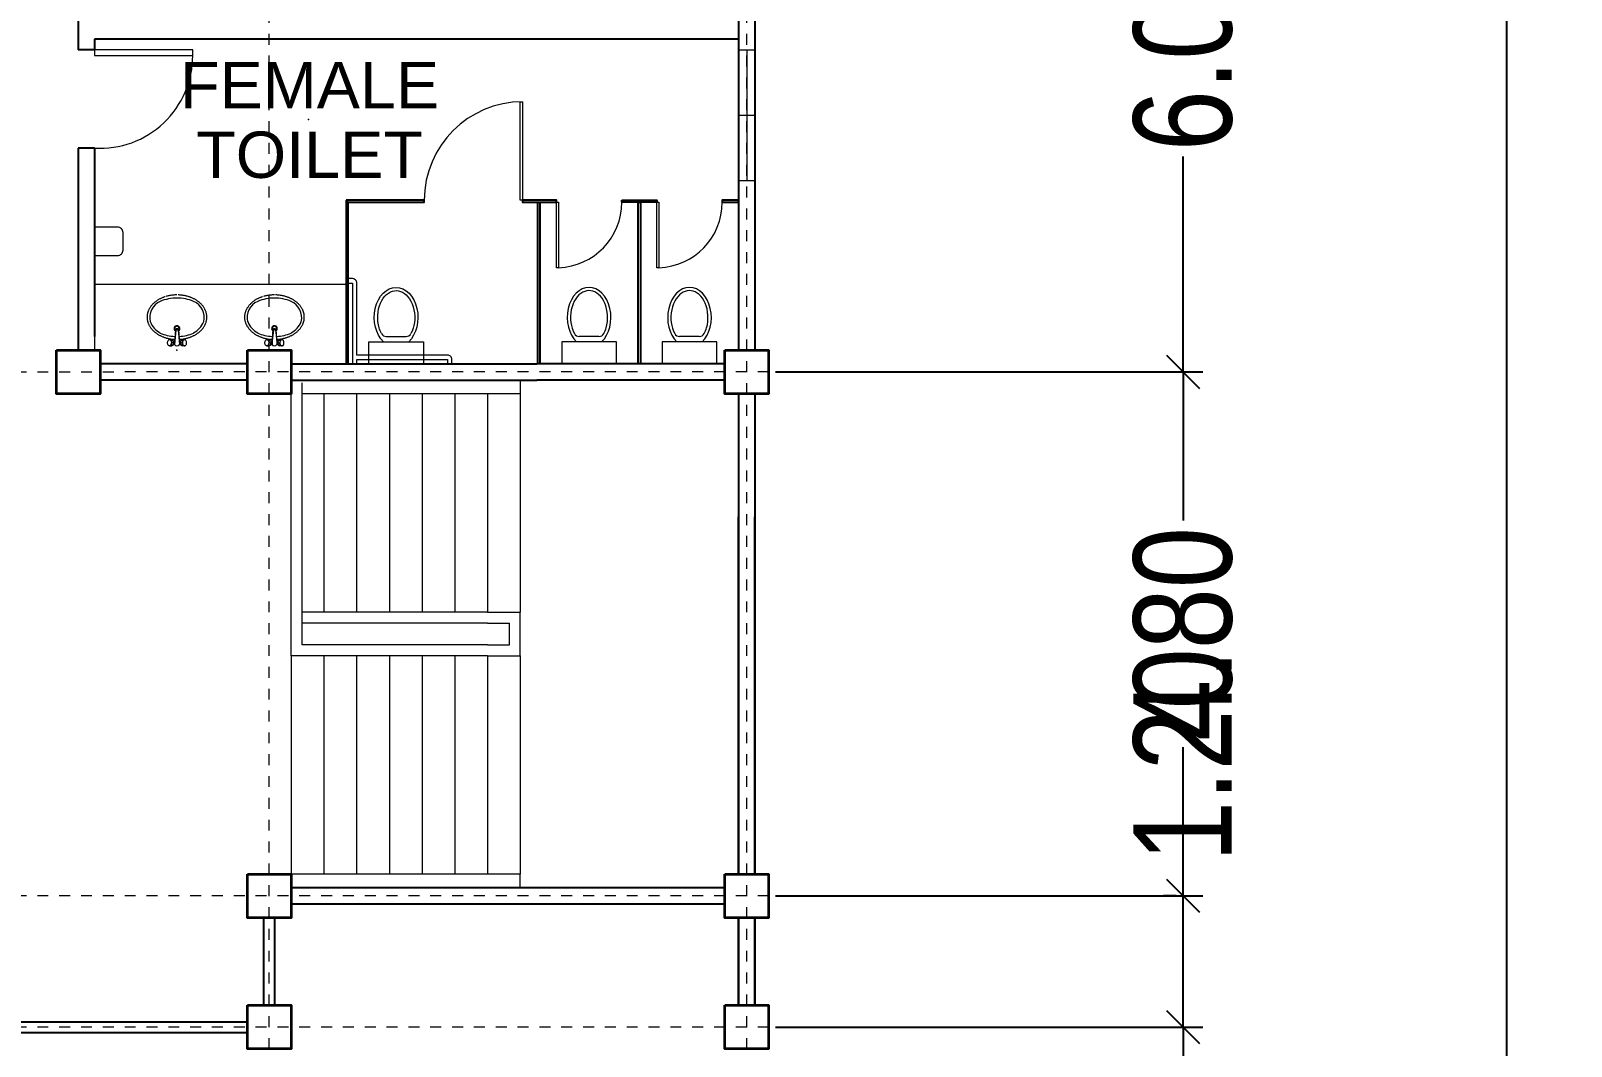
# Model space of a CAD drawing. Header units: millimetres. Extents: x 63005 to 126950, y 36019 to 74749.
# Drawn here: x 63107.49 to 63121.61, y 36131.19 to 36140.49 of the extents above; entities that cross this region are included whole.
import ezdxf

# ---------------------------------------------------------------- set-up
doc = ezdxf.new("R2010")
doc.units = ezdxf.units.MM
doc.header["$LTSCALE"] = 0.04
doc.linetypes.add('HIDDEN2', pattern=[0.1875, 0.125, -0.0625])
doc.linetypes.add('PHANTOM', pattern=[2.5, 1.25, -0.25, 0.25, -0.25, 0.25, -0.25])
for name, color, linetype, lineweight in [('door', 234, 'Continuous', 13), ('road', 1, 'Continuous', 20), ('WALL', 4, 'Continuous', 30), ('walls', 4, 'Continuous', 30)]:
    doc.layers.add(name, color=color, linetype=linetype, lineweight=lineweight)
doc.styles.get("Standard").update_dxf_attribs({"font": 'arial.ttf', "width": 0.8})
doc.styles.add('SWISSLT175', font='swissl.ttf', dxfattribs={"height": 0.175})
doc.dimstyles.new('dimension', dxfattribs={"dimtxt": 0.9, "dimasz": 0.3, "dimexe": 0.18, "dimexo": 0.0625, "dimgap": 0.09, "dimtad": 0, "dimzin": 0, "dimdsep": 46, "dimtxsty": 'Standard', "dimblk": 'OBLIQUE', "dimcen": 0.09, "dimclrd": 256, "dimclre": 256, "dimclrt": 256, "dimadec": 0, "dimazin": 0, "dimtfac": 1, "dimtofl": 0, "dimtmove": 0, "dimatfit": 3, "dimldrblk": 'OBLIQUE', "dimfxl": 1, "dimtolj": 1, "dimtzin": 0, "dimarcsym": 0})

# ---------------------------------------------------------------- blocks, each defined once
blk = doc.blocks.new('_Oblique')
at = {"color": 0, "linetype": 'ByBlock', "lineweight": -2}
blk.add_line((-0.5, -0.5), (0.5, 0.5), dxfattribs=at)
blk = doc.blocks.new('*D359')
at = {"lineweight": -2, "transparency": 16777216}
for p, q in [((63114.314, 36143.367), (63118.23, 36143.367)), ((63118.05, 36143.367), (63118.05, 36141.393)), ((63118.05, 36137.366), (63118.05, 36139.341)), ((63114.314, 36137.366), (63118.23, 36137.366))]:
    blk.add_line(p, q, dxfattribs=at)
at = {"layer": 'Defpoints', "color": 0, "linetype": 'ByBlock', "lineweight": 25, "transparency": 16777216}
for p in [(63114.252, 36143.367), (63114.252, 36137.366), (63118.05, 36137.366)]:
    blk.add_point(p, dxfattribs=at)
at = {"linetype": 'ByBlock', "lineweight": -2, "transparency": 16777216, "xscale": 0.3, "yscale": 0.3, "zscale": 0.3}
for p, rotation in [((63118.05, 36143.367), 90), ((63118.05, 36137.366), 270)]:
    blk.add_blockref('_Oblique', p, dxfattribs=dict(at, rotation=rotation))
at = {"linetype": 'ByBlock', "lineweight": 5, "transparency": 16777216, "insert": (63118.05, 36140.367), "char_height": 0.9, "attachment_point": 5, "rotation": 90}
blk.add_mtext('\\A1;6.00', dxfattribs=at)
blk = doc.blocks.new('*D360')
at = {"lineweight": -2, "transparency": 16777216}
for p, q in [((63114.314, 36137.366), (63118.23, 36137.366)), ((63118.05, 36137.366), (63118.05, 36136.005)), ((63118.05, 36132.566), (63118.05, 36133.928)), ((63117.987, 36132.566), (63117.87, 36132.566))]:
    blk.add_line(p, q, dxfattribs=at)
at = {"layer": 'Defpoints', "color": 0, "linetype": 'ByBlock', "lineweight": 25, "transparency": 16777216}
for p in [(63114.252, 36137.366), (63118.05, 36132.566), (63118.05, 36132.566)]:
    blk.add_point(p, dxfattribs=at)
at = {"linetype": 'ByBlock', "lineweight": -2, "transparency": 16777216, "xscale": 0.3, "yscale": 0.3, "zscale": 0.3}
for p, rotation in [((63118.05, 36137.366), 90), ((63118.05, 36132.566), 270)]:
    blk.add_blockref('_Oblique', p, dxfattribs=dict(at, rotation=rotation))
at = {"linetype": 'ByBlock', "lineweight": 5, "transparency": 16777216, "insert": (63118.05, 36134.966), "char_height": 0.9, "attachment_point": 5, "rotation": 90}
blk.add_mtext('\\A1;4.80', dxfattribs=at)
blk = doc.blocks.new('*D361')
at = {"lineweight": -2, "transparency": 16777216}
for p, q in [((63118.05, 36132.566), (63118.05, 36132.866)), ((63114.314, 36132.566), (63118.23, 36132.566)), ((63118.05, 36131.364), (63118.05, 36132.566)), ((63114.314, 36131.364), (63118.23, 36131.364))]:
    blk.add_line(p, q, dxfattribs=at)
at = {"layer": 'Defpoints', "color": 0, "linetype": 'ByBlock', "lineweight": 25, "transparency": 16777216}
for p in [(63114.252, 36132.566), (63118.05, 36132.566), (63114.252, 36131.364)]:
    blk.add_point(p, dxfattribs=at)
at = {"linetype": 'ByBlock', "lineweight": -2, "transparency": 16777216, "xscale": 0.3, "yscale": 0.3, "zscale": 0.3}
for p, rotation in [((63118.05, 36132.566), 90), ((63118.05, 36131.364), 270)]:
    blk.add_blockref('_Oblique', p, dxfattribs=dict(at, rotation=rotation))
at = {"linetype": 'ByBlock', "lineweight": 5, "transparency": 16777216, "insert": (63118.05, 36133.856), "char_height": 0.9, "attachment_point": 5, "rotation": 90}
blk.add_mtext('\\A1;1.20', dxfattribs=at)
blk = doc.blocks.new('*D362')
at = {"lineweight": -2, "transparency": 16777216}
for p, q in [((63114.314, 36131.364), (63118.23, 36131.364)), ((63118.05, 36131.364), (63118.05, 36129.39)), ((63118.05, 36125.364), (63118.05, 36127.338)), ((63114.314, 36125.364), (63118.23, 36125.364))]:
    blk.add_line(p, q, dxfattribs=at)
at = {"layer": 'Defpoints', "color": 0, "linetype": 'ByBlock', "lineweight": 25, "transparency": 16777216}
for p in [(63114.252, 36131.364), (63114.252, 36125.364), (63118.05, 36125.364)]:
    blk.add_point(p, dxfattribs=at)
at = {"linetype": 'ByBlock', "lineweight": -2, "transparency": 16777216, "xscale": 0.3, "yscale": 0.3, "zscale": 0.3}
for p, rotation in [((63118.05, 36131.364), 90), ((63118.05, 36125.364), 270)]:
    blk.add_blockref('_Oblique', p, dxfattribs=dict(at, rotation=rotation))
at = {"linetype": 'ByBlock', "lineweight": 5, "transparency": 16777216, "insert": (63118.05, 36128.364), "char_height": 0.9, "attachment_point": 5, "rotation": 90}
blk.add_mtext('\\A1;6.00', dxfattribs=at)
blk = doc.blocks.new('*D363')
at = {"lineweight": -2, "transparency": 16777216}
for p, q in [((63114.314, 36166.142), (63121.194, 36166.142)), ((63121.014, 36166.142), (63121.014, 36147.071)), ((63121.014, 36125.364), (63121.014, 36144.435)), ((63114.314, 36125.364), (63121.194, 36125.364))]:
    blk.add_line(p, q, dxfattribs=at)
at = {"layer": 'Defpoints', "color": 0, "linetype": 'ByBlock', "lineweight": 25, "transparency": 16777216}
for p in [(63114.252, 36166.142), (63114.252, 36125.364), (63121.014, 36125.364)]:
    blk.add_point(p, dxfattribs=at)
at = {"linetype": 'ByBlock', "lineweight": -2, "transparency": 16777216, "xscale": 0.3, "yscale": 0.3, "zscale": 0.3}
for p, rotation in [((63121.014, 36166.142), 90), ((63121.014, 36125.364), 270)]:
    blk.add_blockref('_Oblique', p, dxfattribs=dict(at, rotation=rotation))
at = {"linetype": 'ByBlock', "lineweight": 5, "transparency": 16777216, "insert": (63121.014, 36145.753), "char_height": 0.9, "attachment_point": 5, "rotation": 90}
blk.add_mtext('\\A1;40.80', dxfattribs=at)

msp = doc.modelspace()

# ---------------------------------------------------------------- linework, layer by layer
at = {"color": 0, "linetype": 'PHANTOM', "lineweight": 5, "transparency": 33554495}
for p, q in [((63109.677, 36125.164), (63109.677, 36174.339)), ((63114.052, 36125.164), (63114.052, 36174.339)), ((63114.252, 36137.366), (63046.877, 36137.363)), ((63114.252, 36132.566), (63046.878, 36132.564)), ((63114.252, 36131.364), (63050.877, 36131.362))]:
    msp.add_line(p, q, dxfattribs=at)
at = {"color": 4, "linetype": 'ByBlock', "lineweight": 25}
for p, q in [((63114.127, 36143.167), (63114.127, 36137.566)), ((63107.927, 36140.666), (63107.927, 36140.316)), ((63113.977, 36140.64), (63113.977, 36137.566)), ((63108.077, 36140.416), (63108.077, 36140.316)), ((63113.977, 36140.416), (63108.077, 36140.416)), ((63108.077, 36139.416), (63107.927, 36139.416)), ((63109.477, 36137.441), (63108.127, 36137.441)), ((63109.877, 36137.441), (63110.127, 36137.441)), ((63110.127, 36137.441), (63112.127, 36137.441)), ((63113.852, 36137.441), (63112.127, 36137.441)), ((63109.477, 36137.291), (63108.127, 36137.291)), ((63109.877, 36137.291), (63110.127, 36137.291)), ((63110.127, 36137.291), (63112.127, 36137.291)), ((63113.852, 36137.291), (63112.127, 36137.291)), ((63113.977, 36137.166), (63113.977, 36132.766)), ((63114.127, 36137.166), (63114.127, 36132.766)), ((63113.977, 36132.766), (63113.977, 36136.039)), ((63114.127, 36132.766), (63114.127, 36136.039)), ((63113.852, 36132.641), (63109.877, 36132.641)), ((63113.852, 36132.491), (63109.877, 36132.491)), ((63109.627, 36131.564), (63109.627, 36132.366)), ((63109.727, 36131.564), (63109.727, 36132.366)), ((63113.977, 36132.366), (63113.977, 36131.564)), ((63113.977, 36131.564), (63113.977, 36132.366)), ((63114.127, 36132.366), (63114.127, 36131.564)), ((63114.127, 36131.564), (63114.127, 36132.366)), ((63106.452, 36131.414), (63109.477, 36131.414)), ((63106.452, 36131.314), (63109.477, 36131.314))]:
    msp.add_line(p, q, dxfattribs=at)
at = {"color": 0, "linetype": 'ByBlock', "lineweight": 9}
for p, q in [((63113.977, 36140.416), (63113.977, 36140.316)), ((63113.977, 36140.316), (63114.127, 36140.316)), ((63114.052, 36140.316), (63114.052, 36139.116)), ((63114.127, 36140.316), (63114.127, 36139.116)), ((63114.127, 36139.716), (63113.977, 36139.716)), ((63114.127, 36139.116), (63113.977, 36139.116)), ((63108.077, 36137.566), (63107.927, 36137.566)), ((63109.877, 36137.166), (63109.877, 36137.291)), ((63109.977, 36137.166), (63109.977, 36137.266)), ((63111.977, 36137.291), (63111.977, 36137.166)), ((63109.877, 36134.766), (63109.877, 36137.166)), ((63109.977, 36134.866), (63109.977, 36137.166)), ((63111.977, 36137.166), (63109.977, 36137.166)), ((63110.177, 36137.166), (63110.177, 36135.166)), ((63110.477, 36137.166), (63110.477, 36135.166)), ((63110.777, 36137.166), (63110.777, 36135.166)), ((63111.077, 36137.166), (63111.077, 36135.166)), ((63111.377, 36137.166), (63111.377, 36135.166)), ((63111.677, 36137.166), (63111.677, 36135.166)), ((63111.977, 36137.166), (63111.977, 36135.166)), ((63111.677, 36135.166), (63109.977, 36135.166)), ((63111.677, 36135.166), (63111.977, 36135.166)), ((63111.977, 36135.066), (63111.977, 36135.166)), ((63111.677, 36135.066), (63109.977, 36135.066)), ((63111.677, 36135.066), (63111.877, 36135.066)), ((63111.877, 36134.866), (63111.877, 36135.066)), ((63111.977, 36134.866), (63111.977, 36135.066)), ((63111.677, 36134.866), (63109.977, 36134.866)), ((63111.677, 36134.866), (63111.877, 36134.866)), ((63111.977, 36134.766), (63111.977, 36134.866)), ((63111.677, 36134.766), (63109.877, 36134.766)), ((63109.877, 36134.766), (63109.877, 36132.766)), ((63110.177, 36134.766), (63110.177, 36132.766)), ((63110.477, 36134.766), (63110.477, 36132.766)), ((63110.777, 36134.766), (63110.777, 36132.766)), ((63111.077, 36134.766), (63111.077, 36132.766)), ((63111.377, 36134.766), (63111.377, 36132.766)), ((63111.677, 36134.766), (63111.677, 36132.766)), ((63111.677, 36134.766), (63111.977, 36134.766)), ((63111.977, 36134.766), (63111.977, 36132.766)), ((63111.977, 36132.766), (63109.877, 36132.766)), ((63109.877, 36132.641), (63109.877, 36132.766)), ((63111.977, 36132.641), (63111.977, 36132.766)), ((63109.877, 36131.564), (63109.877, 36131.439))]:
    msp.add_line(p, q, dxfattribs=at)
at = {"color": 4, "linetype": 'ByBlock', "lineweight": 25, "ltscale": 0.3}
msp.add_line((63108.077, 36140.316), (63107.927, 36140.316), dxfattribs=at)
at = {"lineweight": 9}
for p, q in [((63108.762, 36137.663), (63108.784, 36137.663)), ((63108.778, 36137.654), (63108.766, 36137.663)), ((63108.778, 36137.654), (63108.782, 36137.634)), ((63108.778, 36137.654), (63108.796, 36137.654)), ((63108.796, 36137.654), (63108.784, 36137.663)), ((63108.796, 36137.654), (63108.8, 36137.634)), ((63108.799, 36137.648), (63108.803, 36137.648)), ((63108.81, 36137.652), (63108.809, 36137.617)), ((63108.821, 36137.748), (63108.81, 36137.652)), ((63108.817, 36137.757), (63108.811, 36137.658)), ((63108.821, 36137.749), (63108.817, 36137.758)), ((63108.841, 36137.749), (63108.845, 36137.758)), ((63108.841, 36137.748), (63108.852, 36137.652)), ((63108.845, 36137.757), (63108.852, 36137.658)), ((63108.852, 36137.652), (63108.853, 36137.617)), ((63108.863, 36137.648), (63108.859, 36137.648)), ((63108.866, 36137.654), (63108.862, 36137.634)), ((63108.866, 36137.654), (63108.879, 36137.663)), ((63108.884, 36137.654), (63108.866, 36137.654)), ((63108.9, 36137.663), (63108.879, 36137.663)), ((63108.884, 36137.654), (63108.88, 36137.634)), ((63108.884, 36137.654), (63108.897, 36137.663)), ((63109.655, 36137.663), (63109.677, 36137.663)), ((63109.671, 36137.654), (63109.658, 36137.663)), ((63109.671, 36137.654), (63109.675, 36137.634)), ((63109.671, 36137.654), (63109.689, 36137.654)), ((63109.689, 36137.654), (63109.677, 36137.663)), ((63109.689, 36137.654), (63109.693, 36137.634)), ((63109.692, 36137.648), (63109.696, 36137.648)), ((63109.703, 36137.652), (63109.702, 36137.617)), ((63109.714, 36137.748), (63109.703, 36137.652)), ((63109.71, 36137.757), (63109.704, 36137.658)), ((63109.714, 36137.749), (63109.71, 36137.758)), ((63109.734, 36137.749), (63109.738, 36137.758)), ((63109.734, 36137.748), (63109.745, 36137.652)), ((63109.738, 36137.757), (63109.744, 36137.658)), ((63109.745, 36137.652), (63109.746, 36137.617)), ((63109.756, 36137.648), (63109.752, 36137.648)), ((63109.759, 36137.654), (63109.755, 36137.634)), ((63109.759, 36137.654), (63109.771, 36137.663)), ((63109.777, 36137.654), (63109.759, 36137.654)), ((63109.793, 36137.663), (63109.771, 36137.663)), ((63109.777, 36137.654), (63109.773, 36137.634)), ((63109.777, 36137.654), (63109.79, 36137.663)), ((63110.749, 36137.691), (63110.93, 36137.691)), ((63112.697, 36137.691), (63112.516, 36137.691)), ((63113.617, 36137.691), (63113.436, 36137.691)), ((63108.762, 36137.605), (63108.784, 36137.605)), ((63108.778, 36137.613), (63108.766, 36137.605)), ((63108.778, 36137.613), (63108.782, 36137.634)), ((63108.778, 36137.613), (63108.796, 36137.613)), ((63108.8, 36137.634), (63108.782, 36137.634)), ((63108.796, 36137.613), (63108.784, 36137.605)), ((63108.796, 36137.613), (63108.8, 36137.634)), ((63108.799, 36137.62), (63108.803, 36137.62)), ((63108.863, 36137.62), (63108.859, 36137.62)), ((63108.862, 36137.634), (63108.88, 36137.634)), ((63108.866, 36137.613), (63108.862, 36137.634)), ((63108.866, 36137.613), (63108.879, 36137.605)), ((63108.884, 36137.613), (63108.866, 36137.613)), ((63108.9, 36137.605), (63108.879, 36137.605)), ((63108.884, 36137.613), (63108.88, 36137.634)), ((63108.884, 36137.613), (63108.897, 36137.605)), ((63109.655, 36137.605), (63109.677, 36137.605)), ((63109.671, 36137.613), (63109.658, 36137.605)), ((63109.671, 36137.613), (63109.675, 36137.634)), ((63109.671, 36137.613), (63109.689, 36137.613)), ((63109.693, 36137.634), (63109.675, 36137.634)), ((63109.689, 36137.613), (63109.677, 36137.605)), ((63109.689, 36137.613), (63109.693, 36137.634)), ((63109.692, 36137.62), (63109.696, 36137.62)), ((63109.756, 36137.62), (63109.752, 36137.62)), ((63109.755, 36137.634), (63109.773, 36137.634)), ((63109.759, 36137.613), (63109.755, 36137.634)), ((63109.777, 36137.613), (63109.759, 36137.613)), ((63109.759, 36137.613), (63109.771, 36137.605)), ((63109.793, 36137.605), (63109.771, 36137.605)), ((63109.777, 36137.613), (63109.773, 36137.634)), ((63109.777, 36137.613), (63109.79, 36137.605)), ((63110.589, 36137.441), (63110.589, 36137.641)), ((63110.589, 36137.641), (63111.089, 36137.641)), ((63111.089, 36137.641), (63111.089, 36137.441)), ((63112.357, 36137.641), (63112.357, 36137.441)), ((63112.857, 36137.641), (63112.357, 36137.641)), ((63112.857, 36137.441), (63112.857, 36137.641)), ((63113.277, 36137.641), (63113.277, 36137.441)), ((63113.777, 36137.641), (63113.277, 36137.641)), ((63113.777, 36137.441), (63113.777, 36137.641)), ((63111.089, 36137.441), (63110.589, 36137.441)), ((63112.357, 36137.441), (63112.857, 36137.441)), ((63113.277, 36137.441), (63113.777, 36137.441))]:
    msp.add_line(p, q, dxfattribs=at)
at = {"color": 1, "lineweight": 13, "ltscale": 0.03}
msp.add_lwpolyline([(63108.077, 36140.316), (63108.077, 36140.266), (63108.977, 36140.266), (63108.977, 36140.316)], close=True, dxfattribs=at)
at = {"lineweight": 9}
msp.add_lwpolyline([(63113.977, 36140.316), (63114.127, 36140.316), (63114.127, 36139.116), (63113.977, 36139.116)], close=True, dxfattribs=at)
for points in [[(63108.762, 36137.663, -0.145837), (63108.769, 36137.661, -0.107165), (63108.775, 36137.654, -0.077149), (63108.779, 36137.645, -0.064217), (63108.781, 36137.634, -0.064217), (63108.779, 36137.622, -0.077149), (63108.775, 36137.613, -0.107165), (63108.769, 36137.607, -0.145837), (63108.762, 36137.605, -0.145837), (63108.756, 36137.607, -0.107165), (63108.749, 36137.613, -0.077149), (63108.746, 36137.622, -0.064217), (63108.744, 36137.634, -0.064217), (63108.746, 36137.645, -0.077149), (63108.749, 36137.654, -0.107165), (63108.756, 36137.661, -0.145837)], [(63108.9, 36137.663, 0.145837), (63108.893, 36137.661, 0.107165), (63108.887, 36137.654, 0.077149), (63108.883, 36137.645, 0.064217), (63108.882, 36137.634, 0.064217), (63108.883, 36137.622, 0.077149), (63108.887, 36137.613, 0.107165), (63108.893, 36137.607, 0.145837), (63108.9, 36137.605, 0.145837), (63108.906, 36137.607, 0.107165), (63108.913, 36137.613, 0.077149), (63108.917, 36137.622, 0.064217), (63108.918, 36137.634, 0.064217), (63108.917, 36137.645, 0.077149), (63108.913, 36137.654, 0.107165), (63108.906, 36137.661, 0.145837)], [(63109.655, 36137.663, -0.145837), (63109.662, 36137.661, -0.107165), (63109.668, 36137.654, -0.077149), (63109.672, 36137.645, -0.064217), (63109.674, 36137.634, -0.064217), (63109.672, 36137.622, -0.077149), (63109.668, 36137.613, -0.107165), (63109.662, 36137.607, -0.145837), (63109.655, 36137.605, -0.145837), (63109.649, 36137.607, -0.107165), (63109.642, 36137.613, -0.077149), (63109.638, 36137.622, -0.064217), (63109.637, 36137.634, -0.064217), (63109.638, 36137.645, -0.077149), (63109.642, 36137.654, -0.107165), (63109.649, 36137.661, -0.145837)], [(63109.793, 36137.663, 0.145837), (63109.786, 36137.661, 0.107165), (63109.78, 36137.654, 0.077149), (63109.776, 36137.645, 0.064217), (63109.774, 36137.634, 0.064217), (63109.776, 36137.622, 0.077149), (63109.78, 36137.613, 0.107165), (63109.786, 36137.607, 0.145837), (63109.793, 36137.605, 0.145837), (63109.799, 36137.607, 0.107165), (63109.806, 36137.613, 0.077149), (63109.81, 36137.622, 0.064217), (63109.811, 36137.634, 0.064217), (63109.81, 36137.645, 0.077149), (63109.806, 36137.654, 0.107165), (63109.799, 36137.661, 0.145837)]]:
    msp.add_lwpolyline(points, format="xyb", close=True, dxfattribs=at)
for points in [[(63108.797, 36137.649, -0.035268), (63108.798, 36137.649, -0.107165), (63108.802, 36137.645, -0.077149), (63108.804, 36137.64, -0.064217), (63108.805, 36137.634, -0.064217)], [(63108.798, 36137.648, -0.046803), (63108.799, 36137.646, -0.077149), (63108.801, 36137.64, -0.064217), (63108.802, 36137.634, -0.064217), (63108.801, 36137.627, -0.077149), (63108.799, 36137.622, -0.046803), (63108.798, 36137.62, -0.145837)], [(63108.8, 36137.647, -0.047218), (63108.801, 36137.647, -0.107177), (63108.804, 36137.644, -0.077931), (63108.806, 36137.639, -0.065152), (63108.807, 36137.634, -0.065152), (63108.806, 36137.628, -0.077931), (63108.804, 36137.624, -0.107177), (63108.801, 36137.621, -0.047218), (63108.8, 36137.62, -0.144081)], [(63108.862, 36137.647, 0.047218), (63108.861, 36137.647, 0.107177), (63108.858, 36137.644, 0.077931), (63108.856, 36137.639, 0.065152), (63108.856, 36137.634, 0.065152), (63108.856, 36137.628, 0.077931), (63108.858, 36137.624, 0.107177), (63108.861, 36137.621, 0.047218), (63108.862, 36137.62, 0.144081)], [(63108.865, 36137.649, 0.035268), (63108.864, 36137.649, 0.107165), (63108.861, 36137.645, 0.077149), (63108.858, 36137.64, 0.064217), (63108.858, 36137.634, 0.064217)], [(63108.865, 36137.648, 0.046803), (63108.863, 36137.646, 0.077149), (63108.861, 36137.64, 0.064217), (63108.86, 36137.634, 0.064217), (63108.861, 36137.627, 0.077149), (63108.863, 36137.622, 0.046803), (63108.865, 36137.62, 0.145837)], [(63109.69, 36137.649, -0.035268), (63109.691, 36137.649, -0.107165), (63109.695, 36137.645, -0.077149), (63109.697, 36137.64, -0.064217), (63109.697, 36137.634, -0.064217)], [(63109.69, 36137.648, -0.046803), (63109.692, 36137.646, -0.077149), (63109.694, 36137.64, -0.064217), (63109.695, 36137.634, -0.064217), (63109.694, 36137.627, -0.077149), (63109.692, 36137.622, -0.046803), (63109.69, 36137.62, -0.145837)], [(63109.693, 36137.647, -0.047218), (63109.694, 36137.647, -0.107177), (63109.697, 36137.644, -0.077931), (63109.699, 36137.639, -0.065152), (63109.699, 36137.634, -0.065152), (63109.699, 36137.628, -0.077931), (63109.697, 36137.624, -0.107177), (63109.694, 36137.621, -0.047218), (63109.693, 36137.62, -0.144081)], [(63109.755, 36137.647, 0.047218), (63109.754, 36137.647, 0.107177), (63109.751, 36137.644, 0.077931), (63109.749, 36137.639, 0.065152), (63109.748, 36137.634, 0.065152), (63109.749, 36137.628, 0.077931), (63109.751, 36137.624, 0.107177), (63109.754, 36137.621, 0.047218), (63109.755, 36137.62, 0.144081)], [(63109.758, 36137.649, 0.035268), (63109.757, 36137.649, 0.107165), (63109.753, 36137.645, 0.077149), (63109.751, 36137.64, 0.064217), (63109.75, 36137.634, 0.064217)], [(63109.757, 36137.648, 0.046803), (63109.756, 36137.646, 0.077149), (63109.754, 36137.64, 0.064217), (63109.753, 36137.634, 0.064217), (63109.754, 36137.627, 0.077149), (63109.756, 36137.622, 0.046803), (63109.757, 36137.62, 0.145837)], [(63108.805, 36137.634, -0.064217), (63108.804, 36137.627, -0.077149), (63108.802, 36137.622, -0.107165), (63108.798, 36137.619, -0.035268), (63108.797, 36137.618, -0.145837)], [(63108.858, 36137.634, 0.064217), (63108.858, 36137.627, 0.077149), (63108.861, 36137.622, 0.107165), (63108.864, 36137.619, 0.035268), (63108.865, 36137.618, 0.145837)], [(63109.697, 36137.634, -0.064217), (63109.697, 36137.627, -0.077149), (63109.695, 36137.622, -0.107165), (63109.691, 36137.619, -0.035268), (63109.69, 36137.618, -0.145837)], [(63109.75, 36137.634, 0.064217), (63109.751, 36137.627, 0.077149), (63109.753, 36137.622, 0.107165), (63109.757, 36137.619, 0.035268), (63109.758, 36137.618, 0.145837)]]:
    msp.add_lwpolyline(points, format="xyb", dxfattribs=at)
at = {"color": 4, "linetype": 'ByBlock', "lineweight": 35}
for points in [[(63107.727, 36137.566), (63108.127, 36137.566), (63108.127, 36137.166), (63107.727, 36137.166)], [(63109.477, 36137.566), (63109.877, 36137.566), (63109.877, 36137.166), (63109.477, 36137.166)], [(63113.852, 36137.566), (63114.252, 36137.566), (63114.252, 36137.166), (63113.852, 36137.166)], [(63109.477, 36132.766), (63109.877, 36132.766), (63109.877, 36132.366), (63109.477, 36132.366)], [(63113.852, 36132.766), (63114.252, 36132.766), (63114.252, 36132.366), (63113.852, 36132.366)], [(63109.477, 36131.564), (63109.877, 36131.564), (63109.877, 36131.164), (63109.477, 36131.164)], [(63113.852, 36131.564), (63114.252, 36131.564), (63114.252, 36131.164), (63113.852, 36131.164)]]:
    msp.add_lwpolyline(points, close=True, dxfattribs=at)
at = {"color": 1, "lineweight": 13, "ltscale": 0.03}
msp.add_arc((63108.125, 36140.266), 0.851, 266.7268, 0, dxfattribs=at)
at = {"linetype": 'HIDDEN2', "lineweight": 9}
for centre, radius, start, end in [((63108.831, 36137.705), 0.367, 90, 107.1394), ((63108.831, 36137.705), 0.367, 72.8606, 90), ((63109.724, 36137.705), 0.367, 90, 107.1394), ((63109.724, 36137.705), 0.367, 72.8606, 90), ((63108.711, 36137.868), 0.154, 150.9108, 180), ((63108.769, 36137.836), 0.22, 126.6686, 150.9108), ((63108.807, 36137.785), 0.283, 107.1394, 126.6686), ((63108.856, 36137.785), 0.283, 53.3314, 72.8606), ((63108.894, 36137.836), 0.22, 29.0892, 53.3314), ((63108.951, 36137.868), 0.154, 0, 29.0892), ((63109.604, 36137.868), 0.154, 150.9108, 180), ((63109.662, 36137.836), 0.22, 126.6686, 150.9108), ((63109.699, 36137.785), 0.283, 107.1394, 126.6686), ((63109.749, 36137.785), 0.283, 53.3314, 72.8606), ((63109.786, 36137.836), 0.22, 29.0892, 53.3314), ((63109.844, 36137.868), 0.154, 0, 29.0892), ((63108.711, 36137.868), 0.154, 180, 209.0892), ((63108.769, 36137.9), 0.22, 209.0892, 233.3314), ((63108.894, 36137.9), 0.22, 306.6686, 330.9108), ((63108.951, 36137.868), 0.154, 330.9108, 0), ((63109.604, 36137.868), 0.154, 180, 209.0892), ((63109.662, 36137.9), 0.22, 209.0892, 233.3314), ((63109.786, 36137.9), 0.22, 306.6686, 330.9108), ((63109.844, 36137.868), 0.154, 330.9108, 0), ((63108.807, 36137.951), 0.283, 233.3314, 252.8606), ((63108.831, 36138.031), 0.367, 252.8606, 266.881), ((63108.831, 36138.031), 0.367, 273.119, 287.1394), ((63108.856, 36137.951), 0.283, 287.1394, 306.6686), ((63109.699, 36137.951), 0.283, 233.3314, 252.8606), ((63109.724, 36138.031), 0.367, 252.8606, 266.881), ((63109.724, 36138.031), 0.367, 273.119, 287.1394), ((63109.749, 36137.951), 0.283, 287.1394, 306.6686)]:
    msp.add_arc(centre, radius, start, end, dxfattribs=at)
at = {"lineweight": 9}
for centre, radius, start, end in [((63108.741, 36137.865), 0.16, 113.1394, 193.9104), ((63108.825, 36137.678), 0.365, 89.0357, 113.7157), ((63108.837, 36137.678), 0.365, 66.2843, 90.9643), ((63108.921, 36137.865), 0.16, 346.0896, 66.8606), ((63109.634, 36137.865), 0.16, 113.1394, 193.9104), ((63109.718, 36137.678), 0.365, 89.0357, 113.7157), ((63109.73, 36137.678), 0.365, 66.2843, 90.9643), ((63109.814, 36137.865), 0.16, 346.0896, 66.8606), ((63108.776, 36137.904), 0.205, 202.091, 241.6032), ((63108.831, 36137.763), 0.0263, 308.1641, 232.113), ((63108.886, 36137.904), 0.205, 298.3968, 337.909), ((63109.669, 36137.904), 0.205, 202.091, 241.6032), ((63109.724, 36137.763), 0.0263, 307.887, 231.8359), ((63109.779, 36137.904), 0.205, 298.3968, 337.909), ((63108.825, 36138.057), 0.365, 246.2843, 267.5567), ((63108.803, 36137.655), 0.00756, 270, 353.4825), ((63108.831, 36137.763), 0.0213, 316.9323, 223.3019), ((63108.831, 36137.734), 0.028, 60.6121, 119.3879), ((63108.818, 36137.757), 0.001, 119.3879, 176.4841), ((63108.823, 36137.748), 0.002, 129.7187, 173.4825), ((63108.831, 36137.738), 0.0147, 50.2813, 129.7187), ((63108.839, 36137.748), 0.002, 6.5175, 50.2813), ((63108.844, 36137.757), 0.001, 3.5159, 60.6121), ((63108.859, 36137.655), 0.00756, 186.5175, 270), ((63108.837, 36138.057), 0.365, 272.4433, 293.7157), ((63109.718, 36138.057), 0.365, 246.2843, 267.5567), ((63109.696, 36137.655), 0.00756, 270, 353.4825), ((63109.724, 36137.763), 0.0213, 316.6981, 223.0677), ((63109.724, 36137.734), 0.028, 60.6121, 119.3879), ((63109.711, 36137.757), 0.001, 119.3879, 176.4841), ((63109.716, 36137.748), 0.002, 129.7187, 173.4825), ((63109.724, 36137.738), 0.0147, 50.2813, 129.7187), ((63109.732, 36137.748), 0.002, 6.5175, 50.2813), ((63109.737, 36137.757), 0.001, 3.5159, 60.6121), ((63109.752, 36137.655), 0.00756, 186.5175, 270), ((63109.73, 36138.057), 0.365, 272.4433, 293.7157), ((63110.749, 36137.741), 0.05, 208.1501, 270), ((63110.93, 36137.741), 0.05, 270, 331.9916), ((63112.516, 36137.741), 0.05, 208.0084, 270), ((63112.697, 36137.741), 0.05, 270, 331.8499), ((63113.436, 36137.741), 0.05, 208.0084, 270), ((63113.617, 36137.741), 0.05, 270, 331.8499), ((63108.803, 36137.612), 0.00756, 37.3184, 90), ((63108.831, 36137.634), 0.028, 217.3184, 322.6816), ((63108.859, 36137.612), 0.00756, 90, 142.6816), ((63109.696, 36137.612), 0.00756, 37.3184, 90), ((63109.724, 36137.634), 0.028, 217.3184, 322.6816), ((63109.752, 36137.612), 0.00756, 90, 142.6816)]:
    msp.add_arc(centre, radius, start, end, dxfattribs=at)
at = {"lineweight": 9, "extrusion": (0, 0, -1)}
msp.add_ellipse((63110.839, 36137.866), major_axis=(0, -0.275), ratio=0.727273, start_param=0.612555, end_param=5.670631, dxfattribs=at)
at = {"lineweight": 9}
for centre in [(63112.607, 36137.866), (63113.527, 36137.866)]:
    msp.add_ellipse(centre, major_axis=(0, -0.275), ratio=0.727273, start_param=0.612555, end_param=5.670631, dxfattribs=at)
for points in [[(63110.705, 36137.718), (63110.696, 36137.734), (63110.688, 36137.752), (63110.662, 36137.843), (63110.667, 36137.931), (63110.724, 36138.062), (63110.774, 36138.104), (63110.873, 36138.117), (63110.925, 36138.091), (63110.999, 36137.98), (63111.017, 36137.896), (63111.001, 36137.782), (63110.99, 36137.748), (63110.974, 36137.718)], [(63112.741, 36137.718), (63112.75, 36137.734), (63112.758, 36137.752), (63112.785, 36137.843), (63112.779, 36137.931), (63112.722, 36138.062), (63112.672, 36138.104), (63112.573, 36138.117), (63112.521, 36138.091), (63112.447, 36137.98), (63112.429, 36137.896), (63112.445, 36137.782), (63112.457, 36137.748), (63112.472, 36137.718)], [(63113.661, 36137.718), (63113.67, 36137.734), (63113.678, 36137.752), (63113.705, 36137.843), (63113.699, 36137.931), (63113.642, 36138.062), (63113.592, 36138.104), (63113.493, 36138.117), (63113.441, 36138.091), (63113.367, 36137.98), (63113.349, 36137.896), (63113.365, 36137.782), (63113.377, 36137.748), (63113.392, 36137.718)]]:
    msp.add_open_spline(points, degree=3, knots=[0.937253, 0.937253, 0.937253, 0.937253, 1.185372, 1.185372, 2.113864, 2.113864, 3.042356, 3.042356, 3.970847, 3.970847, 4.899339, 4.899339, 5.346062, 5.346062, 5.346062, 5.346062], dxfattribs=at)
at = {"color": 0, "linetype": 'ByBlock', "lineweight": 9, "ltscale": 0.3}
msp.add_point((63110.037, 36139.679), dxfattribs=at)
at = {"lineweight": 9}
for p in [(63108.831, 36137.566), (63109.724, 36137.566)]:
    msp.add_point(p, dxfattribs=at)
at = {"layer": 'door', "color": 1, "linetype": 'ByBlock', "lineweight": 13}
for points in [[(63111.997, 36138.941), (63111.977, 36138.941), (63111.977, 36139.841), (63111.997, 36139.841)], [(63111.997, 36138.941), (63111.977, 36138.941), (63111.977, 36139.841), (63111.997, 36139.841)], [(63112.307, 36138.921), (63112.327, 36138.921), (63112.327, 36138.321), (63112.307, 36138.321)], [(63113.227, 36138.921), (63113.247, 36138.921), (63113.247, 36138.321), (63113.227, 36138.321)]]:
    msp.add_lwpolyline(points, close=True, dxfattribs=at)
at = {"layer": 'door', "color": 4, "linetype": 'ByBlock', "lineweight": 25}
for points in [[(63110.38, 36138.941), (63110.38, 36138.921), (63111.097, 36138.921), (63111.097, 36138.941)], [(63110.38, 36137.441), (63110.4, 36137.441), (63110.4, 36138.921), (63110.38, 36138.921)], [(63111.997, 36138.941), (63111.997, 36138.921), (63112.307, 36138.921), (63112.307, 36138.941)], [(63112.157, 36137.441), (63112.137, 36137.441), (63112.137, 36138.921), (63112.157, 36138.921)], [(63112.907, 36138.941), (63113.227, 36138.941), (63113.227, 36138.921), (63112.907, 36138.921)], [(63113.077, 36137.441), (63113.057, 36137.441), (63113.057, 36138.921), (63113.077, 36138.921)], [(63113.977, 36138.941), (63113.827, 36138.941), (63113.827, 36138.921), (63113.977, 36138.921)]]:
    msp.add_lwpolyline(points, close=True, dxfattribs=at)
at = {"layer": 'door', "color": 1, "linetype": 'ByBlock', "lineweight": 13}
for centre, radius, start, end in [((63111.997, 36138.941), 0.9, 90, 180), ((63112.306, 36138.922), 0.601, 271.9659, 359.9762), ((63113.226, 36138.922), 0.601, 271.9659, 359.9762)]:
    msp.add_arc(centre, radius, start, end, dxfattribs=at)
at = {"layer": 'road', "color": 0, "linetype": 'ByBlock', "lineweight": 9, "ltscale": 0.4}
msp.add_lwpolyline([(63110.48, 36138.181, 0.414214), (63110.44, 36138.221), (63110.4, 36138.221), (63110.4, 36138.181), (63110.44, 36138.181), (63110.44, 36137.441), (63110.48, 36137.441), (63110.48, 36137.481), (63111.31, 36137.481), (63111.31, 36137.441), (63111.35, 36137.441), (63111.35, 36137.481, 0.414214), (63111.31, 36137.521), (63110.48, 36137.521)], format="xyb", close=True, dxfattribs=at)
at = {"layer": 'WALL', "color": 0, "linetype": 'ByBlock', "lineweight": 9, "ltscale": 0.4}
msp.add_lwpolyline([(63108.077, 36138.433), (63108.287, 36138.433, 0.414214), (63108.337, 36138.483), (63108.337, 36138.643, 0.414214), (63108.287, 36138.693), (63108.077, 36138.693)], format="xyb", close=True, dxfattribs=at)
for points in [[(63110.38, 36137.566), (63110.38, 36138.166), (63108.077, 36138.166), (63108.077, 36137.816)], [(63110.38, 36137.566), (63110.38, 36138.166), (63108.077, 36138.166), (63108.077, 36137.566)]]:
    msp.add_lwpolyline(points, dxfattribs=at)
at = {"layer": 'walls', "color": 4, "linetype": 'ByBlock', "lineweight": 25}
for p, q in [((63107.927, 36139.416), (63107.927, 36137.566)), ((63108.077, 36139.416), (63108.077, 36137.691))]:
    msp.add_line(p, q, dxfattribs=at)

# ---------------------------------------------------------------- texts
at = {"color": 0, "linetype": 'ByBlock', "lineweight": 9, "ltscale": 0.4, "insert": (63110.046, 36139.672), "char_height": 0.425, "attachment_point": 5, "line_spacing_factor": 0.9, "style": 'SWISSLT175'}
msp.add_mtext('FEMALE\\PTOILET', dxfattribs=at)

# ---------------------------------------------------------------- dimensions: what is measured, and where the dimension line sits
at = {"color": 0, "linetype": 'ByBlock', "lineweight": 5, "transparency": 33554559}
dim = msp.add_linear_dim(base=(63121.014, 36125.364), p1=(63114.252, 36166.142), p2=(63114.252, 36125.364), angle=90, text='40.80', dimstyle='dimension', dxfattribs=at)
dim.commit()
dim.dimension.update_dxf_attribs({"geometry": '*D363', "text_midpoint": (63121.014, 36145.753), "dimtype": 160})
for base, p1, p2, picture, middle in [((63118.05, 36137.366), (63114.252, 36143.367), (63114.252, 36137.366), '*D359', (63118.05, 36140.367)), ((63118.05, 36132.566), (63114.252, 36137.366), (63118.05, 36132.566), '*D360', (63118.05, 36134.966))]:
    dim = msp.add_linear_dim(base=base, p1=p1, p2=p2, angle=90, dimstyle='dimension', override={"dimtmove": 1}, dxfattribs=at)
    dim.commit()
    dim.dimension.update_dxf_attribs({"geometry": picture, "text_midpoint": middle})
for base, p2, picture, middle in [((63118.05, 36132.566), (63114.252, 36132.566), '*D361', (63118.05, 36133.856)), ((63118.05, 36125.364), (63114.252, 36125.364), '*D362', (63118.05, 36128.364))]:
    dim = msp.add_linear_dim(base=base, p1=(63114.252, 36131.364), p2=p2, angle=90, dimstyle='dimension', dxfattribs=at)
    dim.commit()
    dim.dimension.update_dxf_attribs({"geometry": picture, "text_midpoint": middle})

doc.saveas('drawing.dxf')
